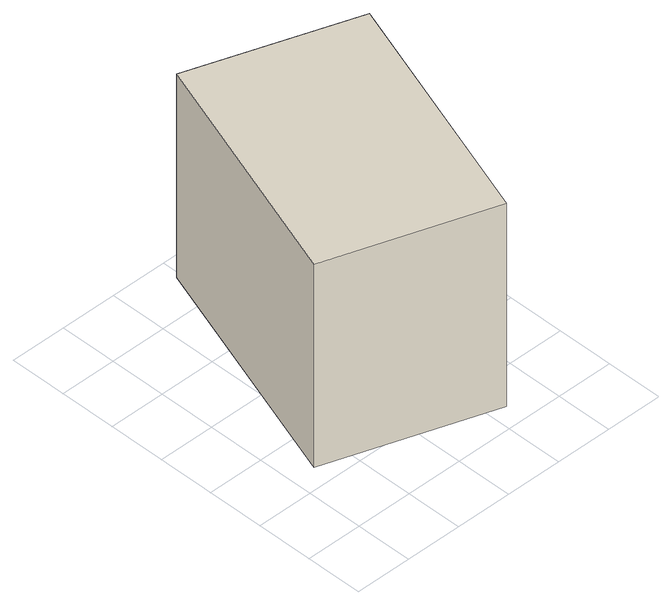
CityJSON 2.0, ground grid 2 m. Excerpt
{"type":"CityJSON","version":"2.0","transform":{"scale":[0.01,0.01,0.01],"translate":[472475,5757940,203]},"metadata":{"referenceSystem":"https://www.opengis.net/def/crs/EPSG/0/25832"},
"CityObjects":{
"building1":{"type":"Building","attributes":{"Gemeindeschluessel":"05711000","BezugspunktDach":"2000","function":"31001_2720","measuredHeight":9.23},"address":[{"country":"Germany","locality":"Bielefeld","thoroughfareNumber":"201","thoroughfareName":"Lämershagener Straße"}],"geometry":[{"type":"Solid","lod":"1","boundaries":[[[[0,1,2,3]],[[4,5,6,7]],[[4,7,3,2]],[[5,4,2,1]],[[6,5,1,0]],[[7,6,0,3]]]]}]}
},
"vertices":[
[383,1132,852],[86,272,852],[662,74,852],[958,933,852],[662,74,82],[86,272,82],[383,1132,82],[958,933,82]
]}
